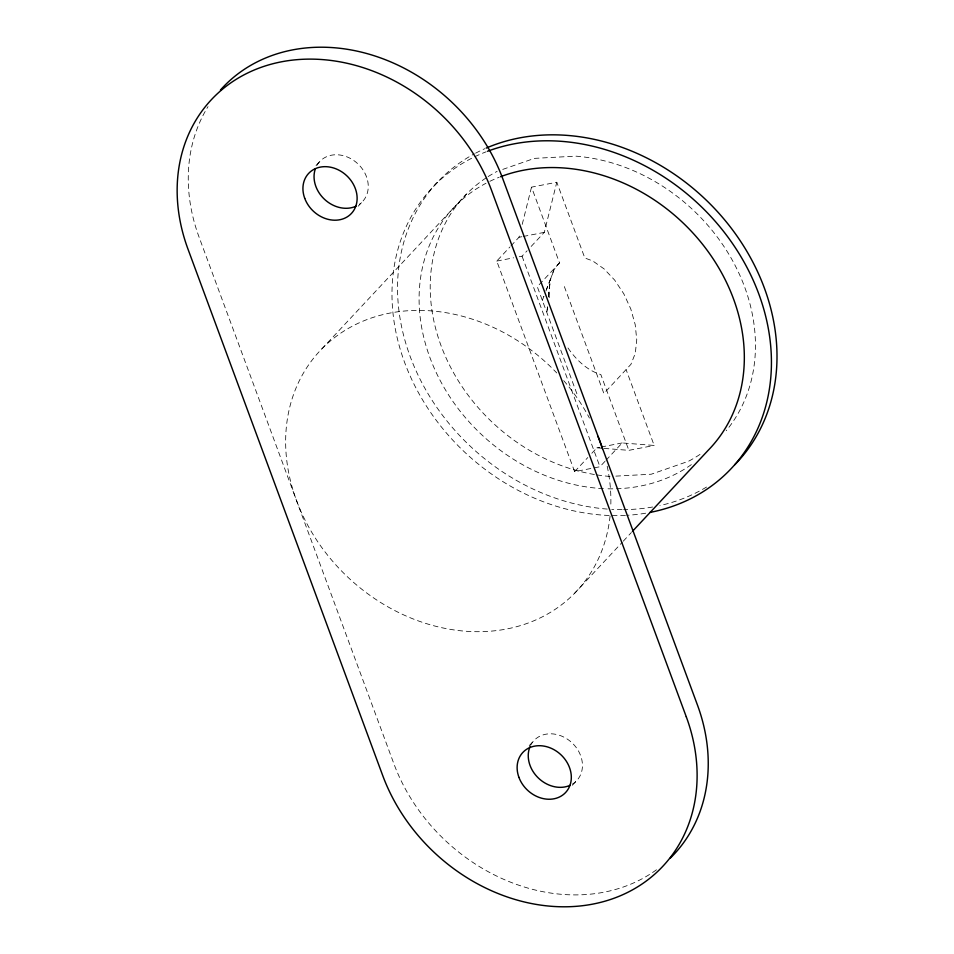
<?xml version="1.0" encoding="UTF-8"?>
<svg xmlns="http://www.w3.org/2000/svg" width="954" height="954" viewBox="0 0 954 954"><rect width="100%" height="100%" fill="white"/><g stroke="black" fill="none" stroke-linecap="round" stroke-linejoin="round"><path stroke-width="0.72" stroke-dasharray="4.77 3.58" d="M547.477 307.009L546.904 312.697L547.501 306.878M548.49 297.064C549.623 285.139 549.85 271.449 559.533 262.91L531.509 187.139L556.802 182.25L584.826 258.009L592.684 260.907L604.049 268.873L614.65 280.082L623.773 293.749L630.785 308.953L635.209 324.658L636.747 339.791L635.292 353.326L630.94 364.333L603.894 393.489L564.112 285.938M548.562 296.706L550.386 279.26L546.356 289.801M510.915 245.929L519 237.272L520.073 232.979M522.22 224.381L531.509 187.139M531.151 246.442L544.293 232.371L556.802 182.25M543.84 296.384L542.325 300.331L543.875 296.324M545.938 290.97L554.739 268.253M316.024 165.507L320.079 161.178M358.191 206.195L362.234 201.866M434.153 185.78L439.711 179.829M321.772 348.973L466.351 194.222M605.003 461.331L599.947 466.744L574.642 471.646L496.76 261.074L509.901 247.014M519.238 256.721L522.053 256.185L527.109 250.771M559.533 262.91L537.293 286.713L577.075 394.264M574.642 471.646L587.783 457.574M591.838 453.245L596.894 447.831L599.696 447.295M606.005 460.257L622.187 442.942L654.17 445.446L626.134 369.687M574.737 593.126L622.258 542.266M623.272 541.18L631.357 532.523M529.22 745.634L534.276 740.221M572.388 785.249L576.431 780.921M502.746 169.407L534.419 158.376L575.691 156.146A175.798 146.117 43.1 0 1 732.875 261.229A175.798 146.117 43.1 0 1 726.185 430.743M519 237.272L521.814 236.723M523.221 236.461L544.293 232.371M496.76 261.074L513.622 257.818M601.103 447.021L622.187 442.942M604.156 448.404L628.865 450.348L654.17 445.446M615.867 476.129L651.248 474.221L688.549 461.235A175.798 146.117 43.1 0 0 702.478 452.697M596.894 447.831L602.701 448.285M567.976 347.96C575.989 359.646 587.008 370.39 600.841 374.576L628.865 450.348M522.053 256.185L599.947 466.744M548.932 292.795L549.623 299.675M609.976 476.44A175.798 146.117 43.1 0 1 595.856 474.746M594.425 474.508A175.798 146.117 43.1 0 1 440.605 344.454A175.798 146.117 43.1 0 1 486.886 177.384M488.138 176.573A175.798 146.117 43.1 0 1 497.129 171.362M610.071 516.031A175.798 146.117 43.1 0 1 398.593 612.492A175.798 146.117 43.1 0 1 307.128 367.111A175.798 146.117 43.1 0 1 556.731 372.931M563.719 380.634A175.798 146.117 43.1 0 1 589.429 418.079M607.185 466.172A175.798 146.117 43.1 0 1 610.727 507.289M691.364 464.61A175.798 146.117 43.1 0 1 604.848 488.698M603.345 488.627A175.798 146.117 43.1 0 1 430.755 359.777A175.798 146.117 43.1 0 1 486.003 183.263M489.843 181.32A175.798 146.117 43.1 0 1 499.157 177.253M706.52 487.053A205.098 170.468 43.1 0 1 659.858 505.572M652.631 507.003A205.098 170.468 43.1 0 1 623.606 509.639M622.115 509.651A205.098 170.468 43.1 0 1 611.717 509.376M607.269 509.078A205.098 170.468 43.1 0 1 410.482 357.297A205.098 170.468 43.1 0 1 474.329 153.832M475.617 153.153A205.098 170.468 43.1 0 1 484.823 148.693M645.667 513.204A205.098 170.468 43.1 0 1 626.909 515.303M625.43 515.375A205.098 170.468 43.1 0 1 610.62 515.518M609.129 515.47A205.098 170.468 43.1 0 1 402.612 356.772A205.098 170.468 43.1 0 1 486.123 151.805M656.471 869.786A175.798 146.117 43.1 0 1 393.835 763.629L199.112 237.224A175.798 146.117 43.1 0 1 208.032 106.621M530.579 745.42A29.3 24.351 43.1 0 1 571.84 742.653A29.3 24.351 43.1 0 1 572.424 784.093M316.99 165.245A29.3 24.351 43.1 0 1 357.631 163.599A29.3 24.351 43.1 0 1 359.312 204.347"/><path stroke-width="1.43" d="M632.371 531.438L708.202 450.276A175.798 146.117 43.1 0 0 705.388 247.921A175.798 146.117 43.1 0 0 500.528 176.717M597.991 436.395A175.798 146.117 43.1 0 1 602.499 448.785M486.182 148.108A205.098 170.468 43.1 0 1 729.118 225.418A205.098 170.468 43.1 0 1 734.842 464.67M487.518 151.281A205.098 170.468 43.1 0 1 753.1 280.023A205.098 170.468 43.1 0 1 649.865 512.441M570.146 785.297A29.3 24.351 43.1 0 1 538.306 777.975A29.3 24.351 43.1 0 1 530.042 746.588M220.422 90.046A175.798 146.117 43.1 0 1 372.978 55.356A175.798 146.117 43.1 0 1 502.675 178.47L697.398 704.875A175.798 146.117 43.1 0 1 670.03 858.385M355.949 206.243A29.3 24.351 43.1 0 1 324.67 199.458A29.3 24.351 43.1 0 1 315.369 168.763M686.272 716.776L491.548 190.371A175.798 146.117 43.1 0 0 281.347 61.831A175.798 146.117 43.1 0 0 187.986 249.125L382.709 775.53A175.798 146.117 43.1 0 0 592.911 904.082A175.798 146.117 43.1 0 0 686.272 716.776M304.731 198.325A29.3 24.351 43.1 0 0 351.108 213.779A29.3 24.351 43.1 0 0 334.246 168.19A29.3 24.351 43.1 0 0 304.731 198.325M518.928 777.367A29.3 24.351 43.1 0 0 565.305 792.822A29.3 24.351 43.1 0 0 548.443 747.232A29.3 24.351 43.1 0 0 518.928 777.367"/></g></svg>
